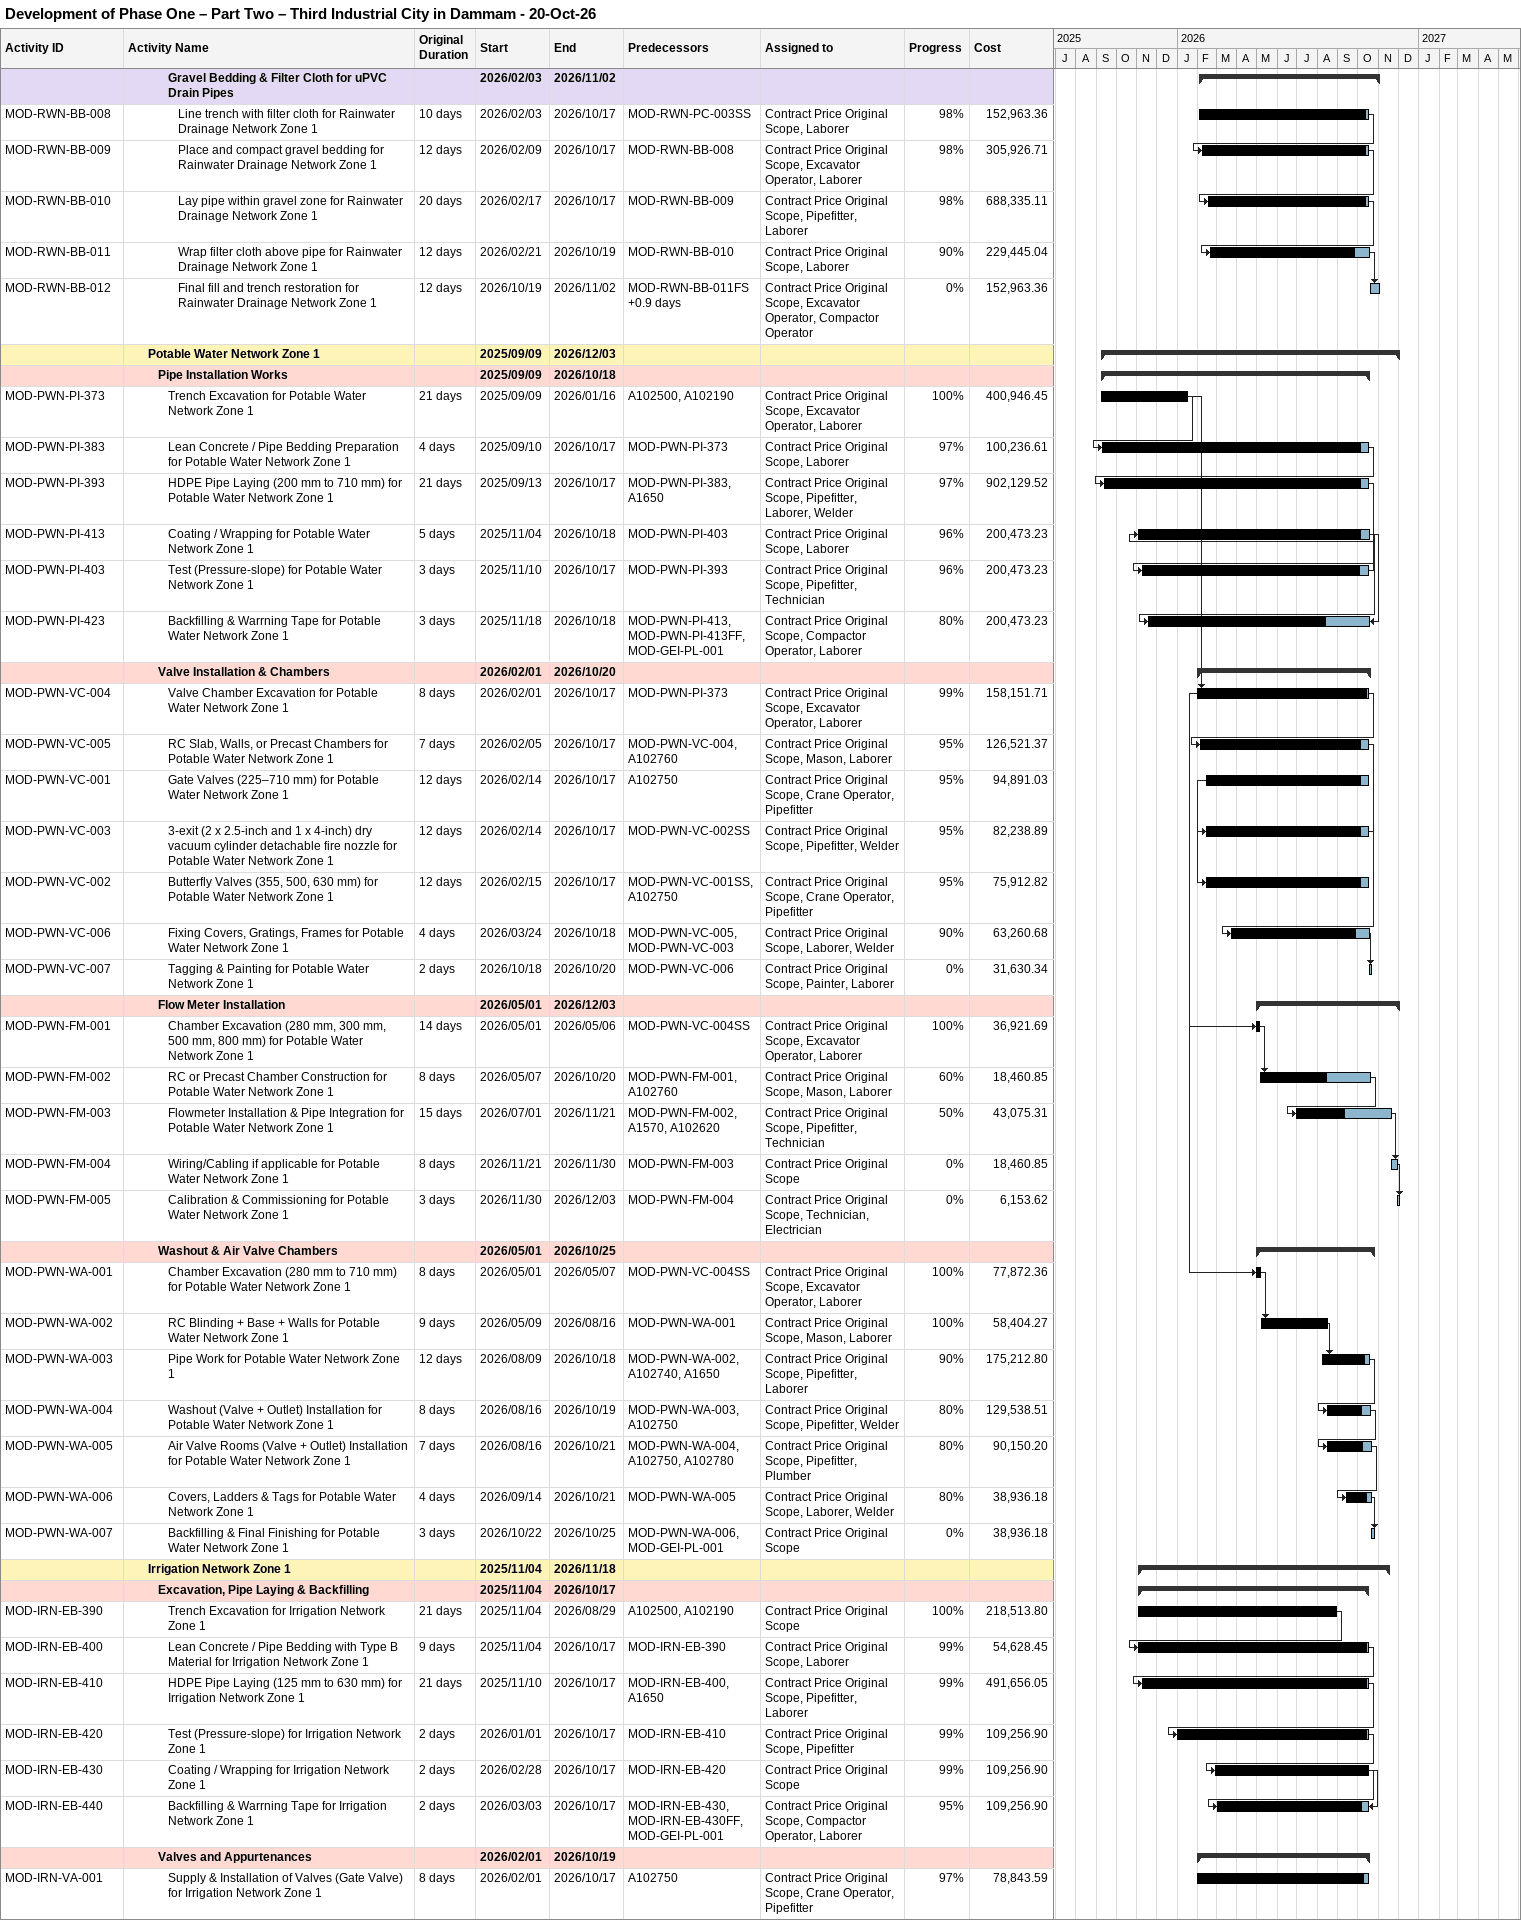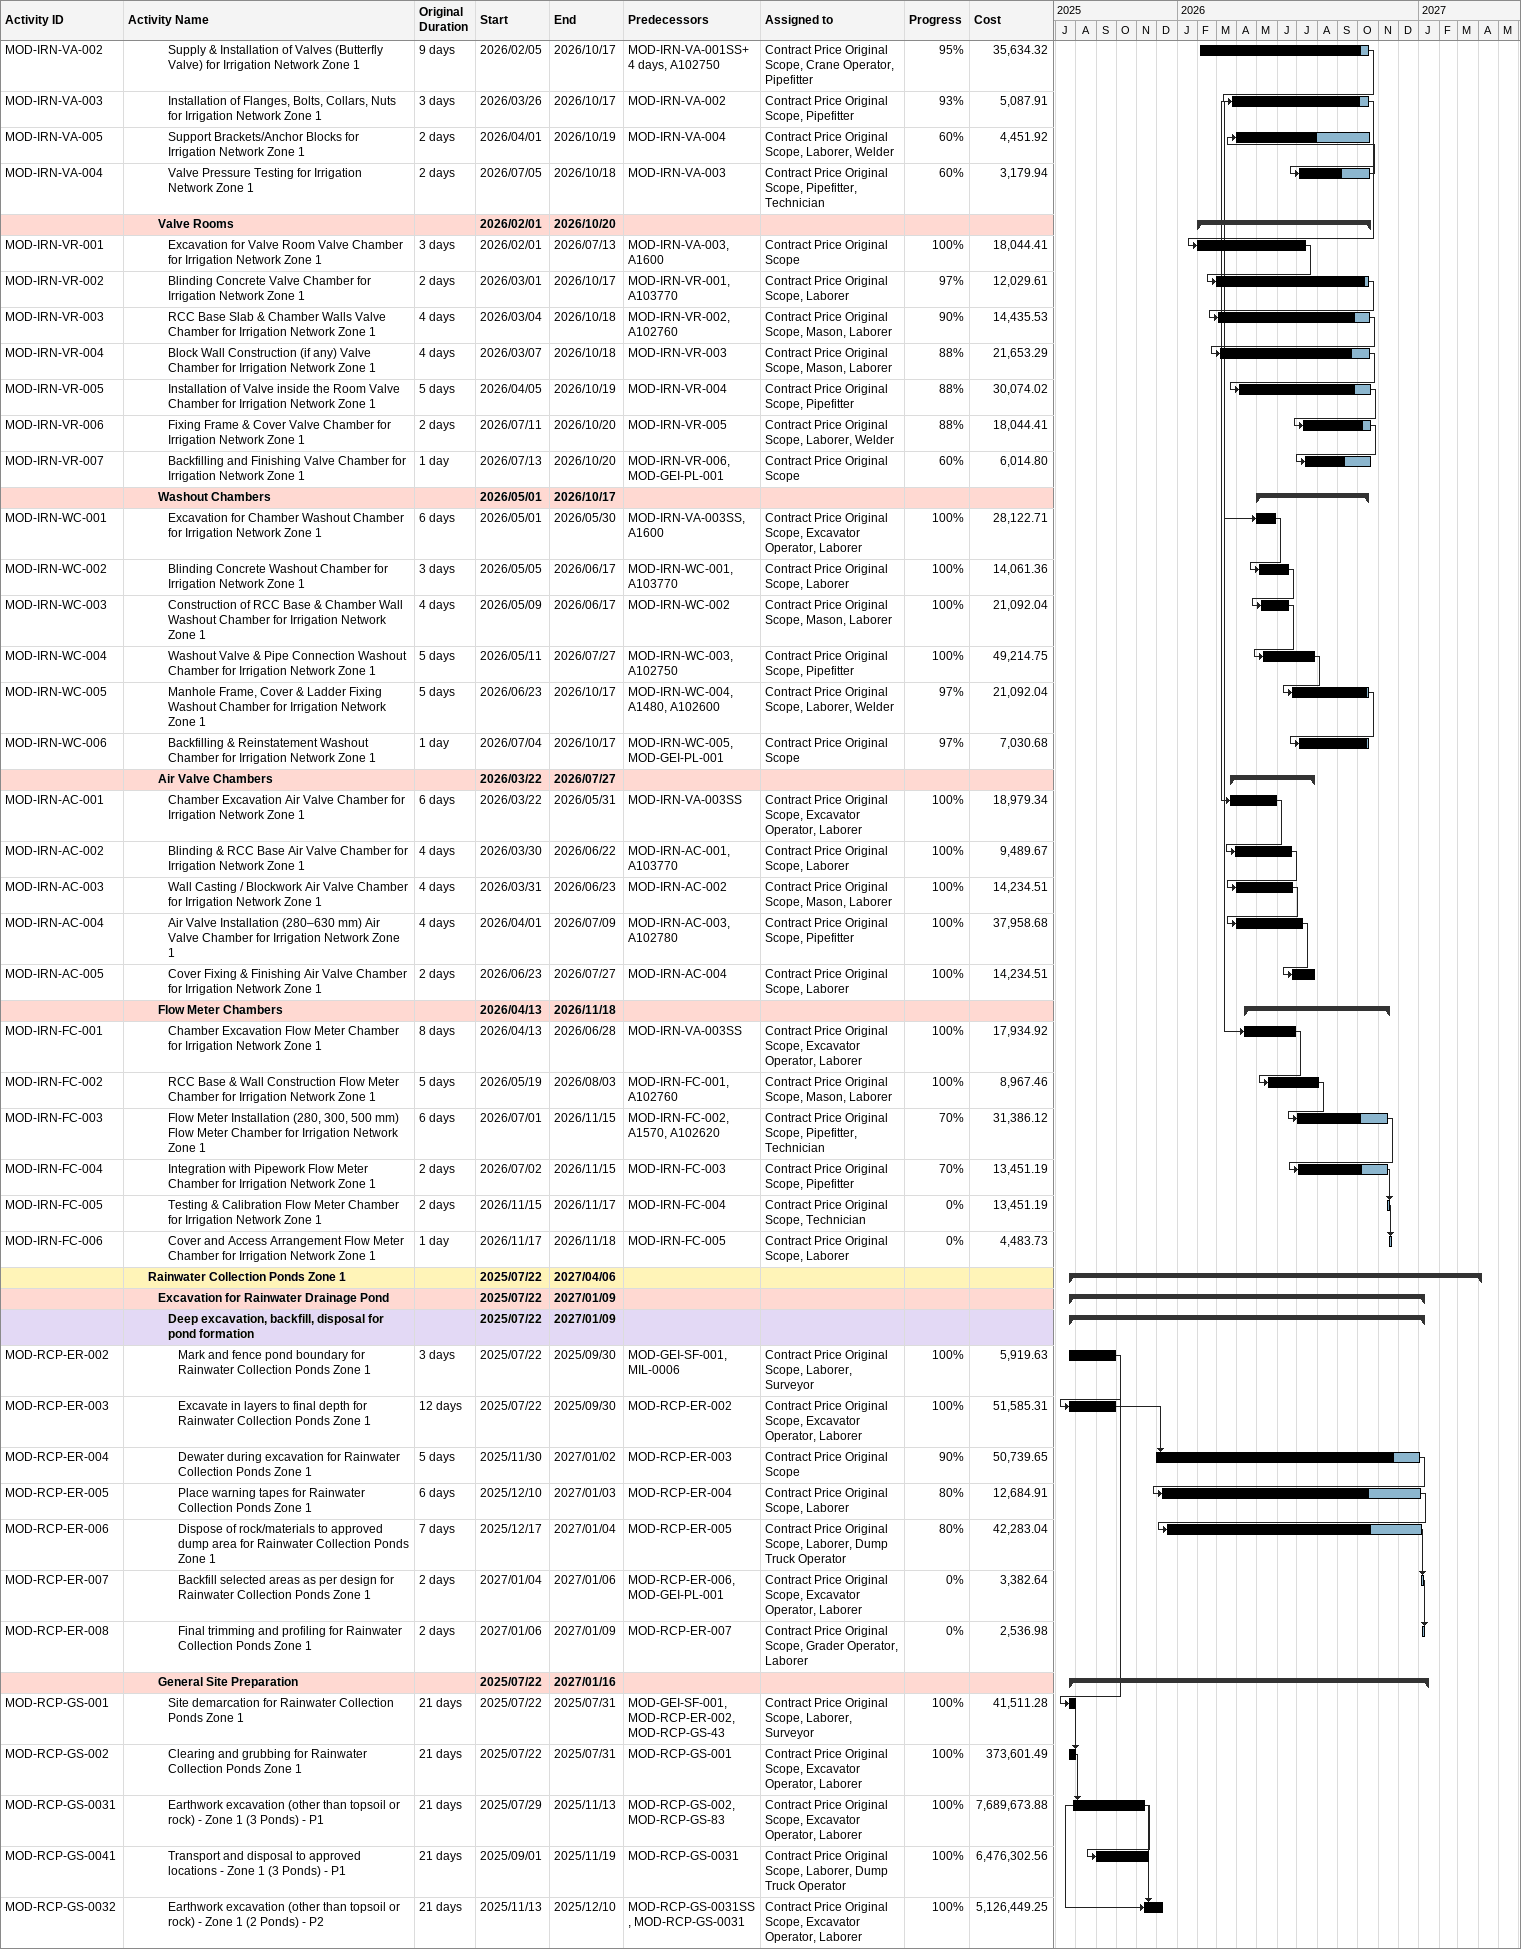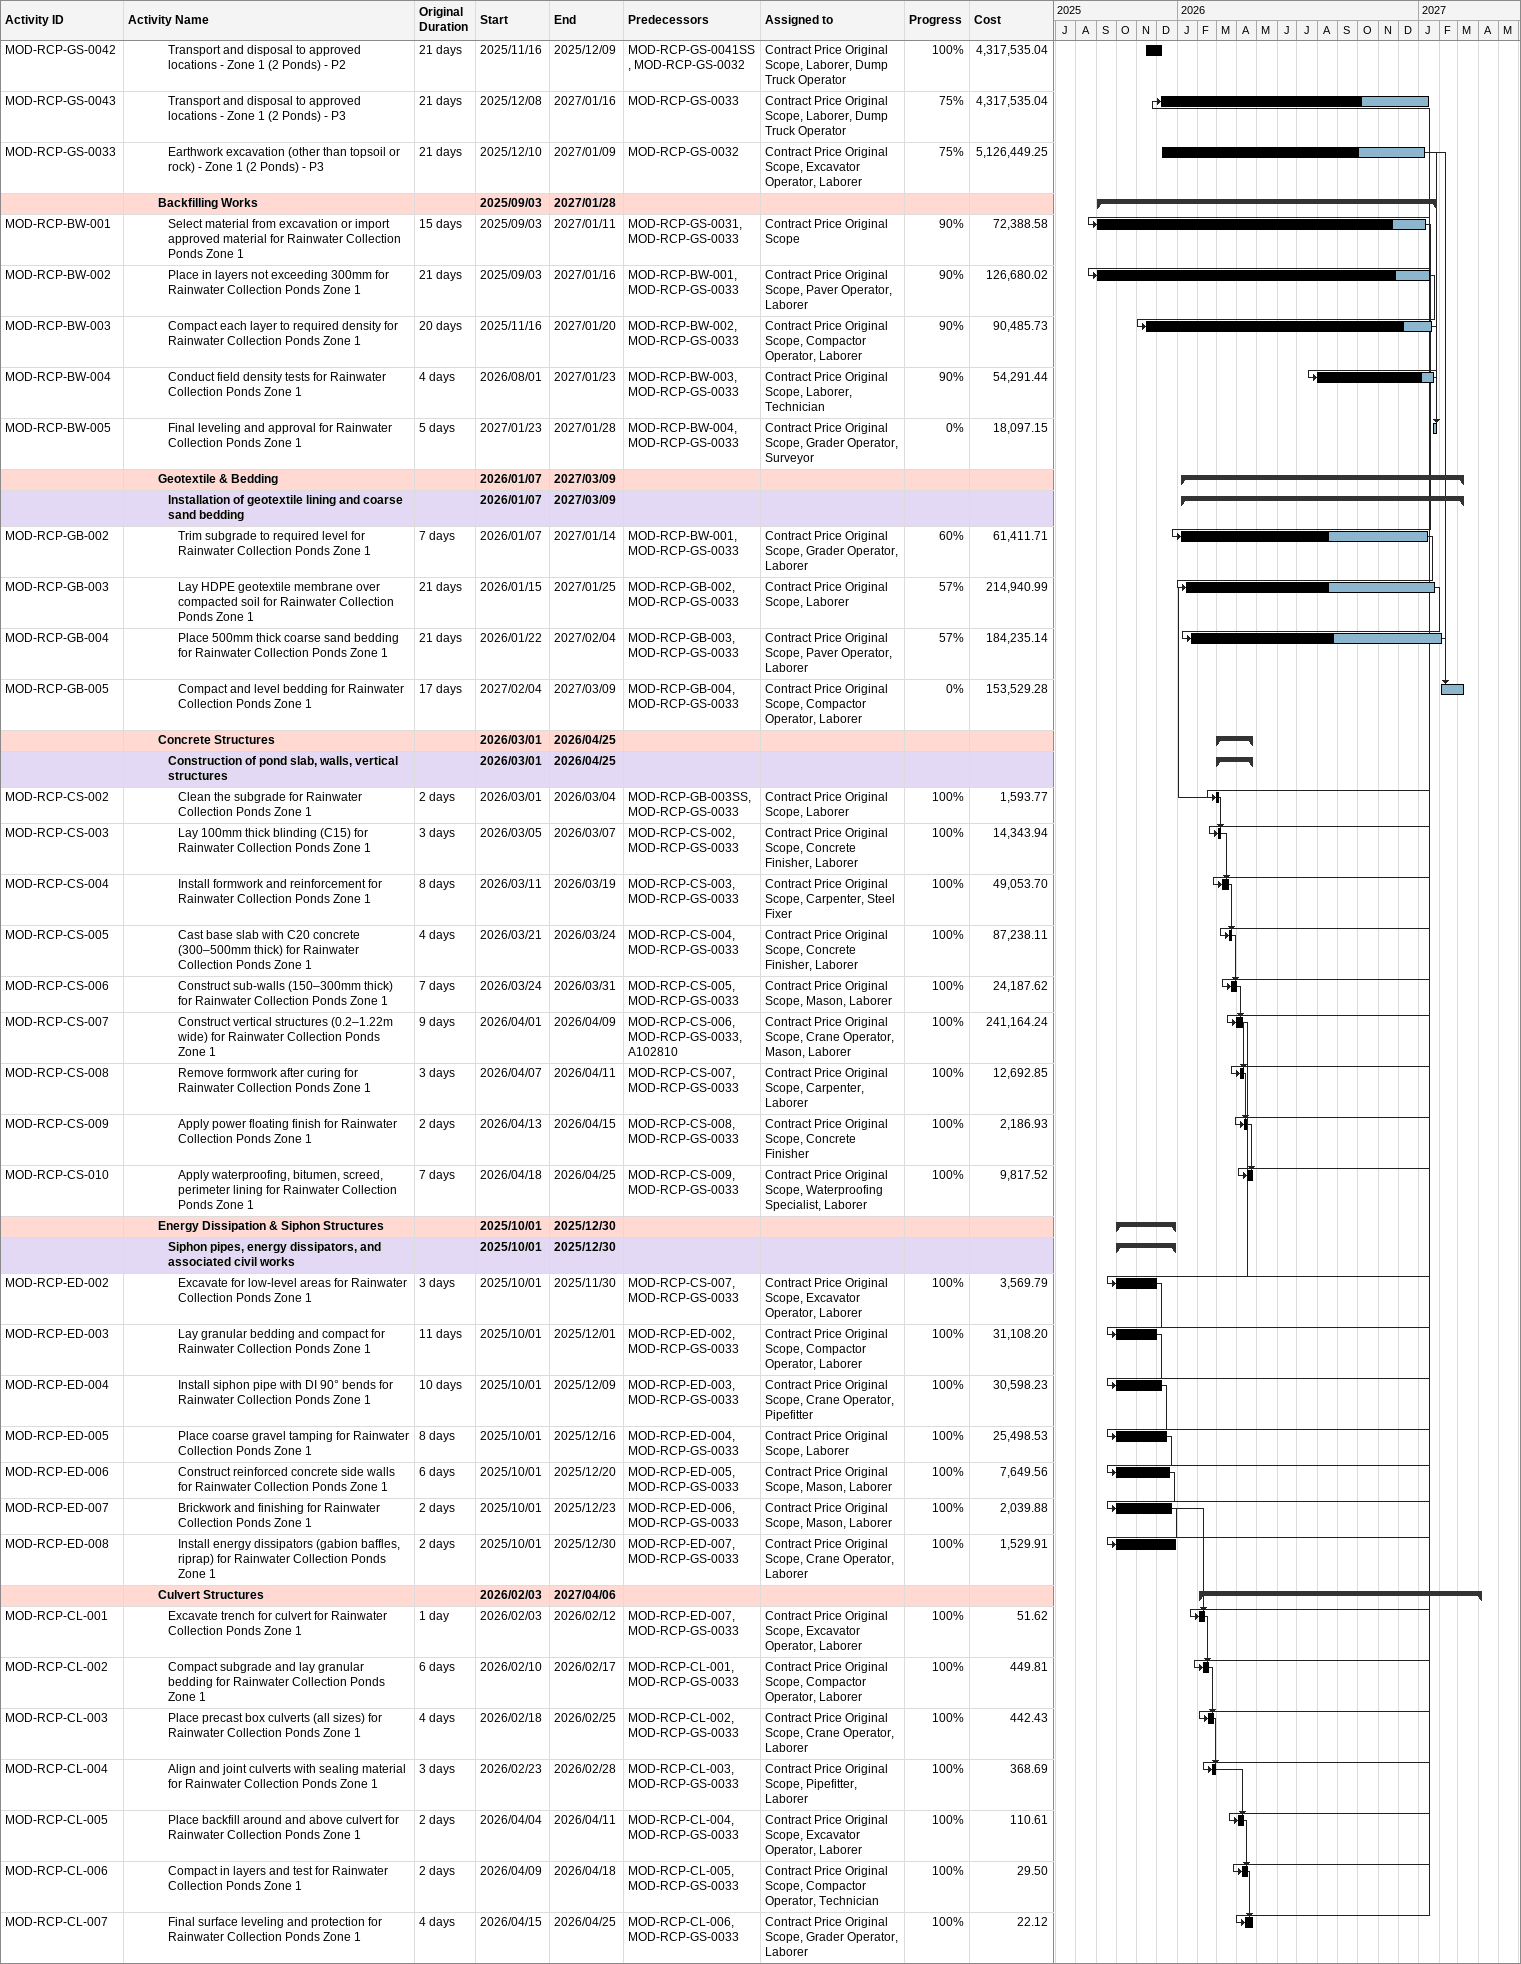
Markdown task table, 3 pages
Development of Phase One – Part Two – Third Industrial City in Dammam - 20-Oct-26

| ID | Level | Task | Original duration | Start | Finish | Predecessors | Resources | % complete | Cost |
|---|---|---|---|---|---|---|---|---|---|
|  | 5 | **Gravel Bedding & Filter Cloth for uPVC Drain Pipes** |  | 2026-02-03 | 2026-11-02 |  |  |  |  |
| MOD-RWN-BB-008 | 6 | Line trench with filter cloth for Rainwater Drainage Network Zone 1 | 10d | 2026-02-03 | 2026-10-17 | MOD-RWN-PC-003SS | Contract Price Original Scope, Laborer | 98 | 152963.36 |
| MOD-RWN-BB-009 | 6 | Place and compact gravel bedding for Rainwater Drainage Network Zone 1 | 12d | 2026-02-09 | 2026-10-17 | MOD-RWN-BB-008 | Contract Price Original Scope, Excavator Operator, Laborer | 98 | 305926.71 |
| MOD-RWN-BB-010 | 6 | Lay pipe within gravel zone for Rainwater Drainage Network Zone 1 | 20d | 2026-02-17 | 2026-10-17 | MOD-RWN-BB-009 | Contract Price Original Scope, Pipefitter, Laborer | 98 | 688335.11 |
| MOD-RWN-BB-011 | 6 | Wrap filter cloth above pipe for Rainwater Drainage Network Zone 1 | 12d | 2026-02-21 | 2026-10-19 | MOD-RWN-BB-010 | Contract Price Original Scope, Laborer | 90 | 229445.04 |
| MOD-RWN-BB-012 | 6 | Final fill and trench restoration for Rainwater Drainage Network Zone 1 | 12d | 2026-10-19 | 2026-11-02 | MOD-RWN-BB-011FS+0.9d | Contract Price Original Scope, Excavator Operator, Compactor Operator | 0 | 152963.36 |
|  | 3 | **Potable Water Network Zone 1** |  | 2025-09-09 | 2026-12-03 |  |  |  |  |
|  | 4 | **Pipe Installation Works** |  | 2025-09-09 | 2026-10-18 |  |  |  |  |
| MOD-PWN-PI-373 | 5 | Trench Excavation for Potable Water Network Zone 1 | 21d | 2025-09-09 | 2026-01-16 | A102500, A102190 | Contract Price Original Scope, Excavator Operator, Laborer | 100 | 400946.45 |
| MOD-PWN-PI-383 | 5 | Lean Concrete / Pipe Bedding Preparation for Potable Water Network Zone 1 | 4d | 2025-09-10 | 2026-10-17 | MOD-PWN-PI-373 | Contract Price Original Scope, Laborer | 97 | 100236.61 |
| MOD-PWN-PI-393 | 5 | HDPE Pipe Laying (200 mm to 710 mm) for Potable Water Network Zone 1 | 21d | 2025-09-13 | 2026-10-17 | MOD-PWN-PI-383, A1650 | Contract Price Original Scope, Pipefitter, Laborer, Welder | 97 | 902129.52 |
| MOD-PWN-PI-413 | 5 | Coating / Wrapping for Potable Water Network Zone 1 | 5d | 2025-11-04 | 2026-10-18 | MOD-PWN-PI-403 | Contract Price Original Scope, Laborer | 96 | 200473.23 |
| MOD-PWN-PI-403 | 5 | Test (Pressure-slope) for Potable Water Network Zone 1 | 3d | 2025-11-10 | 2026-10-17 | MOD-PWN-PI-393 | Contract Price Original Scope, Pipefitter, Technician | 96 | 200473.23 |
| MOD-PWN-PI-423 | 5 | Backfilling & Warrning Tape for Potable Water Network Zone 1 | 3d | 2025-11-18 | 2026-10-18 | MOD-PWN-PI-413, MOD-PWN-PI-413FF, MOD-GEI-PL-001 | Contract Price Original Scope, Compactor Operator, Laborer | 80 | 200473.23 |
|  | 4 | **Valve Installation & Chambers** |  | 2026-02-01 | 2026-10-20 |  |  |  |  |
| MOD-PWN-VC-004 | 5 | Valve Chamber Excavation for Potable Water Network Zone 1 | 8d | 2026-02-01 | 2026-10-17 | MOD-PWN-PI-373 | Contract Price Original Scope, Excavator Operator, Laborer | 99 | 158151.71 |
| MOD-PWN-VC-005 | 5 | RC Slab, Walls, or Precast Chambers for Potable Water Network Zone 1 | 7d | 2026-02-05 | 2026-10-17 | MOD-PWN-VC-004, A102760 | Contract Price Original Scope, Mason, Laborer | 95 | 126521.37 |
| MOD-PWN-VC-001 | 5 | Gate Valves (225–710 mm) for Potable Water Network Zone 1 | 12d | 2026-02-14 | 2026-10-17 | A102750 | Contract Price Original Scope, Crane Operator, Pipefitter | 95 | 94891.03 |
| MOD-PWN-VC-003 | 5 | 3-exit (2 x 2.5-inch and 1 x 4-inch) dry vacuum cylinder detachable fire nozzle for Potable Water Network Zone 1 | 12d | 2026-02-14 | 2026-10-17 | MOD-PWN-VC-002SS | Contract Price Original Scope, Pipefitter, Welder | 95 | 82238.89 |
| MOD-PWN-VC-002 | 5 | Butterfly Valves (355, 500, 630 mm) for Potable Water Network Zone 1 | 12d | 2026-02-15 | 2026-10-17 | MOD-PWN-VC-001SS, A102750 | Contract Price Original Scope, Crane Operator, Pipefitter | 95 | 75912.82 |
| MOD-PWN-VC-006 | 5 | Fixing Covers, Gratings, Frames for Potable Water Network Zone 1 | 4d | 2026-03-24 | 2026-10-18 | MOD-PWN-VC-005, MOD-PWN-VC-003 | Contract Price Original Scope, Laborer, Welder | 90 | 63260.68 |
| MOD-PWN-VC-007 | 5 | Tagging & Painting for Potable Water Network Zone 1 | 2d | 2026-10-18 | 2026-10-20 | MOD-PWN-VC-006 | Contract Price Original Scope, Painter, Laborer | 0 | 31630.34 |
|  | 4 | **Flow Meter Installation** |  | 2026-05-01 | 2026-12-03 |  |  |  |  |
| MOD-PWN-FM-001 | 5 | Chamber Excavation (280 mm, 300 mm, 500 mm, 800 mm) for Potable Water Network Zone 1 | 14d | 2026-05-01 | 2026-05-06 | MOD-PWN-VC-004SS | Contract Price Original Scope, Excavator Operator, Laborer | 100 | 36921.69 |
| MOD-PWN-FM-002 | 5 | RC or Precast Chamber Construction for Potable Water Network Zone 1 | 8d | 2026-05-07 | 2026-10-20 | MOD-PWN-FM-001, A102760 | Contract Price Original Scope, Mason, Laborer | 60 | 18460.85 |
| MOD-PWN-FM-003 | 5 | Flowmeter Installation & Pipe Integration for Potable Water Network Zone 1 | 15d | 2026-07-01 | 2026-11-21 | MOD-PWN-FM-002, A1570, A102620 | Contract Price Original Scope, Pipefitter, Technician | 50 | 43075.31 |
| MOD-PWN-FM-004 | 5 | Wiring/Cabling if applicable for Potable Water Network Zone 1 | 8d | 2026-11-21 | 2026-11-30 | MOD-PWN-FM-003 | Contract Price Original Scope | 0 | 18460.85 |
| MOD-PWN-FM-005 | 5 | Calibration & Commissioning for Potable Water Network Zone 1 | 3d | 2026-11-30 | 2026-12-03 | MOD-PWN-FM-004 | Contract Price Original Scope, Technician, Electrician | 0 | 6153.62 |
|  | 4 | **Washout & Air Valve Chambers** |  | 2026-05-01 | 2026-10-25 |  |  |  |  |
| MOD-PWN-WA-001 | 5 | Chamber Excavation (280 mm to 710 mm) for Potable Water Network Zone 1 | 8d | 2026-05-01 | 2026-05-07 | MOD-PWN-VC-004SS | Contract Price Original Scope, Excavator Operator, Laborer | 100 | 77872.36 |
| MOD-PWN-WA-002 | 5 | RC Blinding + Base + Walls for Potable Water Network Zone 1 | 9d | 2026-05-09 | 2026-08-16 | MOD-PWN-WA-001 | Contract Price Original Scope, Mason, Laborer | 100 | 58404.27 |
| MOD-PWN-WA-003 | 5 | Pipe Work for Potable Water Network Zone 1 | 12d | 2026-08-09 | 2026-10-18 | MOD-PWN-WA-002, A102740, A1650 | Contract Price Original Scope, Pipefitter, Laborer | 90 | 175212.80 |
| MOD-PWN-WA-004 | 5 | Washout (Valve + Outlet) Installation for Potable Water Network Zone 1 | 8d | 2026-08-16 | 2026-10-19 | MOD-PWN-WA-003, A102750 | Contract Price Original Scope, Pipefitter, Welder | 80 | 129538.51 |
| MOD-PWN-WA-005 | 5 | Air Valve Rooms (Valve + Outlet) Installation for Potable Water Network Zone 1 | 7d | 2026-08-16 | 2026-10-21 | MOD-PWN-WA-004, A102750, A102780 | Contract Price Original Scope, Pipefitter, Plumber | 80 | 90150.20 |
| MOD-PWN-WA-006 | 5 | Covers, Ladders & Tags for Potable Water Network Zone 1 | 4d | 2026-09-14 | 2026-10-21 | MOD-PWN-WA-005 | Contract Price Original Scope, Laborer, Welder | 80 | 38936.18 |
| MOD-PWN-WA-007 | 5 | Backfilling & Final Finishing for Potable Water Network Zone 1 | 3d | 2026-10-22 | 2026-10-25 | MOD-PWN-WA-006, MOD-GEI-PL-001 | Contract Price Original Scope | 0 | 38936.18 |
|  | 3 | **Irrigation Network Zone 1** |  | 2025-11-04 | 2026-11-18 |  |  |  |  |
|  | 4 | **Excavation, Pipe Laying & Backfilling** |  | 2025-11-04 | 2026-10-17 |  |  |  |  |
| MOD-IRN-EB-390 | 5 | Trench Excavation for Irrigation Network Zone 1 | 21d | 2025-11-04 | 2026-08-29 | A102500, A102190 | Contract Price Original Scope | 100 | 218513.80 |
| MOD-IRN-EB-400 | 5 | Lean Concrete / Pipe Bedding with Type B Material for Irrigation Network Zone 1 | 9d | 2025-11-04 | 2026-10-17 | MOD-IRN-EB-390 | Contract Price Original Scope, Laborer | 99 | 54628.45 |
| MOD-IRN-EB-410 | 5 | HDPE Pipe Laying (125 mm to 630 mm) for Irrigation Network Zone 1 | 21d | 2025-11-10 | 2026-10-17 | MOD-IRN-EB-400, A1650 | Contract Price Original Scope, Pipefitter, Laborer | 99 | 491656.05 |
| MOD-IRN-EB-420 | 5 | Test (Pressure-slope) for Irrigation Network Zone 1 | 2d | 2026-01-01 | 2026-10-17 | MOD-IRN-EB-410 | Contract Price Original Scope, Pipefitter | 99 | 109256.90 |
| MOD-IRN-EB-430 | 5 | Coating / Wrapping for Irrigation Network Zone 1 | 2d | 2026-02-28 | 2026-10-17 | MOD-IRN-EB-420 | Contract Price Original Scope | 99 | 109256.90 |
| MOD-IRN-EB-440 | 5 | Backfilling & Warrning Tape for Irrigation Network Zone 1 | 2d | 2026-03-03 | 2026-10-17 | MOD-IRN-EB-430, MOD-IRN-EB-430FF, MOD-GEI-PL-001 | Contract Price Original Scope, Compactor Operator, Laborer | 95 | 109256.90 |
|  | 4 | **Valves and Appurtenances** |  | 2026-02-01 | 2026-10-19 |  |  |  |  |
| MOD-IRN-VA-001 | 5 | Supply & Installation of Valves (Gate Valve) for Irrigation Network Zone 1 | 8d | 2026-02-01 | 2026-10-17 | A102750 | Contract Price Original Scope, Crane Operator, Pipefitter | 97 | 78843.59 |
| MOD-IRN-VA-002 | 5 | Supply & Installation of Valves (Butterfly Valve) for Irrigation Network Zone 1 | 9d | 2026-02-05 | 2026-10-17 | MOD-IRN-VA-001SS+4d, A102750 | Contract Price Original Scope, Crane Operator, Pipefitter | 95 | 35634.32 |
| MOD-IRN-VA-003 | 5 | Installation of Flanges, Bolts, Collars, Nuts for Irrigation Network Zone 1 | 3d | 2026-03-26 | 2026-10-17 | MOD-IRN-VA-002 | Contract Price Original Scope, Pipefitter | 93 | 5087.91 |
| MOD-IRN-VA-005 | 5 | Support Brackets/Anchor Blocks for Irrigation Network Zone 1 | 2d | 2026-04-01 | 2026-10-19 | MOD-IRN-VA-004 | Contract Price Original Scope, Laborer, Welder | 60 | 4451.92 |
| MOD-IRN-VA-004 | 5 | Valve Pressure Testing for Irrigation Network Zone 1 | 2d | 2026-07-05 | 2026-10-18 | MOD-IRN-VA-003 | Contract Price Original Scope, Pipefitter, Technician | 60 | 3179.94 |
|  | 4 | **Valve Rooms** |  | 2026-02-01 | 2026-10-20 |  |  |  |  |
| MOD-IRN-VR-001 | 5 | Excavation for Valve Room Valve Chamber for Irrigation Network Zone 1 | 3d | 2026-02-01 | 2026-07-13 | MOD-IRN-VA-003, A1600 | Contract Price Original Scope | 100 | 18044.41 |
| MOD-IRN-VR-002 | 5 | Blinding Concrete Valve Chamber for Irrigation Network Zone 1 | 2d | 2026-03-01 | 2026-10-17 | MOD-IRN-VR-001, A103770 | Contract Price Original Scope, Laborer | 97 | 12029.61 |
| MOD-IRN-VR-003 | 5 | RCC Base Slab & Chamber Walls Valve Chamber for Irrigation Network Zone 1 | 4d | 2026-03-04 | 2026-10-18 | MOD-IRN-VR-002, A102760 | Contract Price Original Scope, Mason, Laborer | 90 | 14435.53 |
| MOD-IRN-VR-004 | 5 | Block Wall Construction (if any) Valve Chamber for Irrigation Network Zone 1 | 4d | 2026-03-07 | 2026-10-18 | MOD-IRN-VR-003 | Contract Price Original Scope, Mason, Laborer | 88 | 21653.29 |
| MOD-IRN-VR-005 | 5 | Installation of Valve inside the Room Valve Chamber for Irrigation Network Zone 1 | 5d | 2026-04-05 | 2026-10-19 | MOD-IRN-VR-004 | Contract Price Original Scope, Pipefitter | 88 | 30074.02 |
| MOD-IRN-VR-006 | 5 | Fixing Frame & Cover Valve Chamber for Irrigation Network Zone 1 | 2d | 2026-07-11 | 2026-10-20 | MOD-IRN-VR-005 | Contract Price Original Scope, Laborer, Welder | 88 | 18044.41 |
| MOD-IRN-VR-007 | 5 | Backfilling and Finishing Valve Chamber for Irrigation Network Zone 1 | 1d | 2026-07-13 | 2026-10-20 | MOD-IRN-VR-006, MOD-GEI-PL-001 | Contract Price Original Scope | 60 | 6014.80 |
|  | 4 | **Washout Chambers** |  | 2026-05-01 | 2026-10-17 |  |  |  |  |
| MOD-IRN-WC-001 | 5 | Excavation for Chamber Washout Chamber for Irrigation Network Zone 1 | 6d | 2026-05-01 | 2026-05-30 | MOD-IRN-VA-003SS, A1600 | Contract Price Original Scope, Excavator Operator, Laborer | 100 | 28122.71 |
| MOD-IRN-WC-002 | 5 | Blinding Concrete Washout Chamber for Irrigation Network Zone 1 | 3d | 2026-05-05 | 2026-06-17 | MOD-IRN-WC-001, A103770 | Contract Price Original Scope, Laborer | 100 | 14061.36 |
| MOD-IRN-WC-003 | 5 | Construction of RCC Base & Chamber Wall Washout Chamber for Irrigation Network Zone 1 | 4d | 2026-05-09 | 2026-06-17 | MOD-IRN-WC-002 | Contract Price Original Scope, Mason, Laborer | 100 | 21092.04 |
| MOD-IRN-WC-004 | 5 | Washout Valve & Pipe Connection Washout Chamber for Irrigation Network Zone 1 | 5d | 2026-05-11 | 2026-07-27 | MOD-IRN-WC-003, A102750 | Contract Price Original Scope, Pipefitter | 100 | 49214.75 |
| MOD-IRN-WC-005 | 5 | Manhole Frame, Cover & Ladder Fixing Washout Chamber for Irrigation Network Zone 1 | 5d | 2026-06-23 | 2026-10-17 | MOD-IRN-WC-004, A1480, A102600 | Contract Price Original Scope, Laborer, Welder | 97 | 21092.04 |
| MOD-IRN-WC-006 | 5 | Backfilling & Reinstatement Washout Chamber for Irrigation Network Zone 1 | 1d | 2026-07-04 | 2026-10-17 | MOD-IRN-WC-005, MOD-GEI-PL-001 | Contract Price Original Scope | 97 | 7030.68 |
|  | 4 | **Air Valve Chambers** |  | 2026-03-22 | 2026-07-27 |  |  |  |  |
| MOD-IRN-AC-001 | 5 | Chamber Excavation Air Valve Chamber for Irrigation Network Zone 1 | 6d | 2026-03-22 | 2026-05-31 | MOD-IRN-VA-003SS | Contract Price Original Scope, Excavator Operator, Laborer | 100 | 18979.34 |
| MOD-IRN-AC-002 | 5 | Blinding & RCC Base Air Valve Chamber for Irrigation Network Zone 1 | 4d | 2026-03-30 | 2026-06-22 | MOD-IRN-AC-001, A103770 | Contract Price Original Scope, Laborer | 100 | 9489.67 |
| MOD-IRN-AC-003 | 5 | Wall Casting / Blockwork Air Valve Chamber for Irrigation Network Zone 1 | 4d | 2026-03-31 | 2026-06-23 | MOD-IRN-AC-002 | Contract Price Original Scope, Mason, Laborer | 100 | 14234.51 |
| MOD-IRN-AC-004 | 5 | Air Valve Installation (280–630 mm) Air Valve Chamber for Irrigation Network Zone 1 | 4d | 2026-04-01 | 2026-07-09 | MOD-IRN-AC-003, A102780 | Contract Price Original Scope, Pipefitter | 100 | 37958.68 |
| MOD-IRN-AC-005 | 5 | Cover Fixing & Finishing Air Valve Chamber for Irrigation Network Zone 1 | 2d | 2026-06-23 | 2026-07-27 | MOD-IRN-AC-004 | Contract Price Original Scope, Laborer | 100 | 14234.51 |
|  | 4 | **Flow Meter Chambers** |  | 2026-04-13 | 2026-11-18 |  |  |  |  |
| MOD-IRN-FC-001 | 5 | Chamber Excavation Flow Meter Chamber for Irrigation Network Zone 1 | 8d | 2026-04-13 | 2026-06-28 | MOD-IRN-VA-003SS | Contract Price Original Scope, Excavator Operator, Laborer | 100 | 17934.92 |
| MOD-IRN-FC-002 | 5 | RCC Base & Wall Construction Flow Meter Chamber for Irrigation Network Zone 1 | 5d | 2026-05-19 | 2026-08-03 | MOD-IRN-FC-001, A102760 | Contract Price Original Scope, Mason, Laborer | 100 | 8967.46 |
| MOD-IRN-FC-003 | 5 | Flow Meter Installation (280, 300, 500 mm) Flow Meter Chamber for Irrigation Network Zone 1 | 6d | 2026-07-01 | 2026-11-15 | MOD-IRN-FC-002, A1570, A102620 | Contract Price Original Scope, Pipefitter, Technician | 70 | 31386.12 |
| MOD-IRN-FC-004 | 5 | Integration with Pipework Flow Meter Chamber for Irrigation Network Zone 1 | 2d | 2026-07-02 | 2026-11-15 | MOD-IRN-FC-003 | Contract Price Original Scope, Pipefitter | 70 | 13451.19 |
| MOD-IRN-FC-005 | 5 | Testing & Calibration Flow Meter Chamber for Irrigation Network Zone 1 | 2d | 2026-11-15 | 2026-11-17 | MOD-IRN-FC-004 | Contract Price Original Scope, Technician | 0 | 13451.19 |
| MOD-IRN-FC-006 | 5 | Cover and Access Arrangement Flow Meter Chamber for Irrigation Network Zone 1 | 1d | 2026-11-17 | 2026-11-18 | MOD-IRN-FC-005 | Contract Price Original Scope, Laborer | 0 | 4483.73 |
|  | 3 | **Rainwater Collection Ponds Zone 1** |  | 2025-07-22 | 2027-04-06 |  |  |  |  |
|  | 4 | **Excavation for Rainwater Drainage Pond** |  | 2025-07-22 | 2027-01-09 |  |  |  |  |
|  | 5 | **Deep excavation, backfill, disposal for pond formation** |  | 2025-07-22 | 2027-01-09 |  |  |  |  |
| MOD-RCP-ER-002 | 6 | Mark and fence pond boundary for Rainwater Collection Ponds Zone 1 | 3d | 2025-07-22 | 2025-09-30 | MOD-GEI-SF-001, MIL-0006 | Contract Price Original Scope, Laborer, Surveyor | 100 | 5919.63 |
| MOD-RCP-ER-003 | 6 | Excavate in layers to final depth for Rainwater Collection Ponds Zone 1 | 12d | 2025-07-22 | 2025-09-30 | MOD-RCP-ER-002 | Contract Price Original Scope, Excavator Operator, Laborer | 100 | 51585.31 |
| MOD-RCP-ER-004 | 6 | Dewater during excavation for Rainwater Collection Ponds Zone 1 | 5d | 2025-11-30 | 2027-01-02 | MOD-RCP-ER-003 | Contract Price Original Scope | 90 | 50739.65 |
| MOD-RCP-ER-005 | 6 | Place warning tapes for Rainwater Collection Ponds Zone 1 | 6d | 2025-12-10 | 2027-01-03 | MOD-RCP-ER-004 | Contract Price Original Scope, Laborer | 80 | 12684.91 |
| MOD-RCP-ER-006 | 6 | Dispose of rock/materials to approved dump area for Rainwater Collection Ponds Zone 1 | 7d | 2025-12-17 | 2027-01-04 | MOD-RCP-ER-005 | Contract Price Original Scope, Laborer, Dump Truck Operator | 80 | 42283.04 |
| MOD-RCP-ER-007 | 6 | Backfill selected areas as per design for Rainwater Collection Ponds Zone 1 | 2d | 2027-01-04 | 2027-01-06 | MOD-RCP-ER-006, MOD-GEI-PL-001 | Contract Price Original Scope, Excavator Operator, Laborer | 0 | 3382.64 |
| MOD-RCP-ER-008 | 6 | Final trimming and profiling for Rainwater Collection Ponds Zone 1 | 2d | 2027-01-06 | 2027-01-09 | MOD-RCP-ER-007 | Contract Price Original Scope, Grader Operator, Laborer | 0 | 2536.98 |
|  | 4 | **General Site Preparation** |  | 2025-07-22 | 2027-01-16 |  |  |  |  |
| MOD-RCP-GS-001 | 5 | Site demarcation for Rainwater Collection Ponds Zone 1 | 21d | 2025-07-22 | 2025-07-31 | MOD-GEI-SF-001, MOD-RCP-ER-002, MOD-RCP-GS-43 | Contract Price Original Scope, Laborer, Surveyor | 100 | 41511.28 |
| MOD-RCP-GS-002 | 5 | Clearing and grubbing for Rainwater Collection Ponds Zone 1 | 21d | 2025-07-22 | 2025-07-31 | MOD-RCP-GS-001 | Contract Price Original Scope, Excavator Operator, Laborer | 100 | 373601.49 |
| MOD-RCP-GS-0031 | 5 | Earthwork excavation (other than topsoil or rock) - Zone 1 (3 Ponds) - P1 | 21d | 2025-07-29 | 2025-11-13 | MOD-RCP-GS-002, MOD-RCP-GS-83 | Contract Price Original Scope, Excavator Operator, Laborer | 100 | 7689673.88 |
| MOD-RCP-GS-0041 | 5 | Transport and disposal to approved locations - Zone 1 (3 Ponds) - P1 | 21d | 2025-09-01 | 2025-11-19 | MOD-RCP-GS-0031 | Contract Price Original Scope, Laborer, Dump Truck Operator | 100 | 6476302.56 |
| MOD-RCP-GS-0032 | 5 | Earthwork excavation (other than topsoil or rock) - Zone 1 (2 Ponds) - P2 | 21d | 2025-11-13 | 2025-12-10 | MOD-RCP-GS-0031SS, MOD-RCP-GS-0031 | Contract Price Original Scope, Excavator Operator, Laborer | 100 | 5126449.25 |
| MOD-RCP-GS-0042 | 5 | Transport and disposal to approved locations - Zone 1 (2 Ponds) - P2 | 21d | 2025-11-16 | 2025-12-09 | MOD-RCP-GS-0041SS, MOD-RCP-GS-0032 | Contract Price Original Scope, Laborer, Dump Truck Operator | 100 | 4317535.04 |
| MOD-RCP-GS-0043 | 5 | Transport and disposal to approved locations - Zone 1 (2 Ponds) - P3 | 21d | 2025-12-08 | 2027-01-16 | MOD-RCP-GS-0033 | Contract Price Original Scope, Laborer, Dump Truck Operator | 75 | 4317535.04 |
| MOD-RCP-GS-0033 | 5 | Earthwork excavation (other than topsoil or rock) - Zone 1 (2 Ponds) - P3 | 21d | 2025-12-10 | 2027-01-09 | MOD-RCP-GS-0032 | Contract Price Original Scope, Excavator Operator, Laborer | 75 | 5126449.25 |
|  | 4 | **Backfilling Works** |  | 2025-09-03 | 2027-01-28 |  |  |  |  |
| MOD-RCP-BW-001 | 5 | Select material from excavation or import approved material for Rainwater Collection Ponds Zone 1 | 15d | 2025-09-03 | 2027-01-11 | MOD-RCP-GS-0031, MOD-RCP-GS-0033 | Contract Price Original Scope | 90 | 72388.58 |
| MOD-RCP-BW-002 | 5 | Place in layers not exceeding 300mm for Rainwater Collection Ponds Zone 1 | 21d | 2025-09-03 | 2027-01-16 | MOD-RCP-BW-001, MOD-RCP-GS-0033 | Contract Price Original Scope, Paver Operator, Laborer | 90 | 126680.02 |
| MOD-RCP-BW-003 | 5 | Compact each layer to required density for Rainwater Collection Ponds Zone 1 | 20d | 2025-11-16 | 2027-01-20 | MOD-RCP-BW-002, MOD-RCP-GS-0033 | Contract Price Original Scope, Compactor Operator, Laborer | 90 | 90485.73 |
| MOD-RCP-BW-004 | 5 | Conduct field density tests for Rainwater Collection Ponds Zone 1 | 4d | 2026-08-01 | 2027-01-23 | MOD-RCP-BW-003, MOD-RCP-GS-0033 | Contract Price Original Scope, Laborer, Technician | 90 | 54291.44 |
| MOD-RCP-BW-005 | 5 | Final leveling and approval for Rainwater Collection Ponds Zone 1 | 5d | 2027-01-23 | 2027-01-28 | MOD-RCP-BW-004, MOD-RCP-GS-0033 | Contract Price Original Scope, Grader Operator, Surveyor | 0 | 18097.15 |
|  | 4 | **Geotextile & Bedding** |  | 2026-01-07 | 2027-03-09 |  |  |  |  |
|  | 5 | **Installation of geotextile lining and coarse sand bedding** |  | 2026-01-07 | 2027-03-09 |  |  |  |  |
| MOD-RCP-GB-002 | 6 | Trim subgrade to required level for Rainwater Collection Ponds Zone 1 | 7d | 2026-01-07 | 2027-01-14 | MOD-RCP-BW-001, MOD-RCP-GS-0033 | Contract Price Original Scope, Grader Operator, Laborer | 60 | 61411.71 |
| MOD-RCP-GB-003 | 6 | Lay HDPE geotextile membrane over compacted soil for Rainwater Collection Ponds Zone 1 | 21d | 2026-01-15 | 2027-01-25 | MOD-RCP-GB-002, MOD-RCP-GS-0033 | Contract Price Original Scope, Laborer | 57 | 214940.99 |
| MOD-RCP-GB-004 | 6 | Place 500mm thick coarse sand bedding for Rainwater Collection Ponds Zone 1 | 21d | 2026-01-22 | 2027-02-04 | MOD-RCP-GB-003, MOD-RCP-GS-0033 | Contract Price Original Scope, Paver Operator, Laborer | 57 | 184235.14 |
| MOD-RCP-GB-005 | 6 | Compact and level bedding for Rainwater Collection Ponds Zone 1 | 17d | 2027-02-04 | 2027-03-09 | MOD-RCP-GB-004, MOD-RCP-GS-0033 | Contract Price Original Scope, Compactor Operator, Laborer | 0 | 153529.28 |
|  | 4 | **Concrete Structures** |  | 2026-03-01 | 2026-04-25 |  |  |  |  |
|  | 5 | **Construction of pond slab, walls, vertical structures** |  | 2026-03-01 | 2026-04-25 |  |  |  |  |
| MOD-RCP-CS-002 | 6 | Clean the subgrade for Rainwater Collection Ponds Zone 1 | 2d | 2026-03-01 | 2026-03-04 | MOD-RCP-GB-003SS, MOD-RCP-GS-0033 | Contract Price Original Scope, Laborer | 100 | 1593.77 |
| MOD-RCP-CS-003 | 6 | Lay 100mm thick blinding (C15) for Rainwater Collection Ponds Zone 1 | 3d | 2026-03-05 | 2026-03-07 | MOD-RCP-CS-002, MOD-RCP-GS-0033 | Contract Price Original Scope, Concrete Finisher, Laborer | 100 | 14343.94 |
| MOD-RCP-CS-004 | 6 | Install formwork and reinforcement for Rainwater Collection Ponds Zone 1 | 8d | 2026-03-11 | 2026-03-19 | MOD-RCP-CS-003, MOD-RCP-GS-0033 | Contract Price Original Scope, Carpenter, Steel Fixer | 100 | 49053.70 |
| MOD-RCP-CS-005 | 6 | Cast base slab with C20 concrete (300–500mm thick) for Rainwater Collection Ponds Zone 1 | 4d | 2026-03-21 | 2026-03-24 | MOD-RCP-CS-004, MOD-RCP-GS-0033 | Contract Price Original Scope, Concrete Finisher, Laborer | 100 | 87238.11 |
| MOD-RCP-CS-006 | 6 | Construct sub-walls (150–300mm thick) for Rainwater Collection Ponds Zone 1 | 7d | 2026-03-24 | 2026-03-31 | MOD-RCP-CS-005, MOD-RCP-GS-0033 | Contract Price Original Scope, Mason, Laborer | 100 | 24187.62 |
| MOD-RCP-CS-007 | 6 | Construct vertical structures (0.2–1.22m wide) for Rainwater Collection Ponds Zone 1 | 9d | 2026-04-01 | 2026-04-09 | MOD-RCP-CS-006, MOD-RCP-GS-0033, A102810 | Contract Price Original Scope, Crane Operator, Mason, Laborer | 100 | 241164.24 |
| MOD-RCP-CS-008 | 6 | Remove formwork after curing for Rainwater Collection Ponds Zone 1 | 3d | 2026-04-07 | 2026-04-11 | MOD-RCP-CS-007, MOD-RCP-GS-0033 | Contract Price Original Scope, Carpenter, Laborer | 100 | 12692.85 |
| MOD-RCP-CS-009 | 6 | Apply power floating finish for Rainwater Collection Ponds Zone 1 | 2d | 2026-04-13 | 2026-04-15 | MOD-RCP-CS-008, MOD-RCP-GS-0033 | Contract Price Original Scope, Concrete Finisher | 100 | 2186.93 |
| MOD-RCP-CS-010 | 6 | Apply waterproofing, bitumen, screed, perimeter lining for Rainwater Collection Ponds Zone 1 | 7d | 2026-04-18 | 2026-04-25 | MOD-RCP-CS-009, MOD-RCP-GS-0033 | Contract Price Original Scope, Waterproofing Specialist, Laborer | 100 | 9817.52 |
|  | 4 | **Energy Dissipation & Siphon Structures** |  | 2025-10-01 | 2025-12-30 |  |  |  |  |
|  | 5 | **Siphon pipes, energy dissipators, and associated civil works** |  | 2025-10-01 | 2025-12-30 |  |  |  |  |
| MOD-RCP-ED-002 | 6 | Excavate for low-level areas for Rainwater Collection Ponds Zone 1 | 3d | 2025-10-01 | 2025-11-30 | MOD-RCP-CS-007, MOD-RCP-GS-0033 | Contract Price Original Scope, Excavator Operator, Laborer | 100 | 3569.79 |
| MOD-RCP-ED-003 | 6 | Lay granular bedding and compact for Rainwater Collection Ponds Zone 1 | 11d | 2025-10-01 | 2025-12-01 | MOD-RCP-ED-002, MOD-RCP-GS-0033 | Contract Price Original Scope, Compactor Operator, Laborer | 100 | 31108.20 |
| MOD-RCP-ED-004 | 6 | Install siphon pipe with DI 90° bends for Rainwater Collection Ponds Zone 1 | 10d | 2025-10-01 | 2025-12-09 | MOD-RCP-ED-003, MOD-RCP-GS-0033 | Contract Price Original Scope, Crane Operator, Pipefitter | 100 | 30598.23 |
| MOD-RCP-ED-005 | 6 | Place coarse gravel tamping for Rainwater Collection Ponds Zone 1 | 8d | 2025-10-01 | 2025-12-16 | MOD-RCP-ED-004, MOD-RCP-GS-0033 | Contract Price Original Scope, Laborer | 100 | 25498.53 |
| MOD-RCP-ED-006 | 6 | Construct reinforced concrete side walls for Rainwater Collection Ponds Zone 1 | 6d | 2025-10-01 | 2025-12-20 | MOD-RCP-ED-005, MOD-RCP-GS-0033 | Contract Price Original Scope, Mason, Laborer | 100 | 7649.56 |
| MOD-RCP-ED-007 | 6 | Brickwork and finishing for Rainwater Collection Ponds Zone 1 | 2d | 2025-10-01 | 2025-12-23 | MOD-RCP-ED-006, MOD-RCP-GS-0033 | Contract Price Original Scope, Mason, Laborer | 100 | 2039.88 |
| MOD-RCP-ED-008 | 6 | Install energy dissipators (gabion baffles, riprap) for Rainwater Collection Ponds Zone 1 | 2d | 2025-10-01 | 2025-12-30 | MOD-RCP-ED-007, MOD-RCP-GS-0033 | Contract Price Original Scope, Crane Operator, Laborer | 100 | 1529.91 |
|  | 4 | **Culvert Structures** |  | 2026-02-03 | 2027-04-06 |  |  |  |  |
| MOD-RCP-CL-001 | 5 | Excavate trench for culvert for Rainwater Collection Ponds Zone 1 | 1d | 2026-02-03 | 2026-02-12 | MOD-RCP-ED-007, MOD-RCP-GS-0033 | Contract Price Original Scope, Excavator Operator, Laborer | 100 | 51.62 |
| MOD-RCP-CL-002 | 5 | Compact subgrade and lay granular bedding for Rainwater Collection Ponds Zone 1 | 6d | 2026-02-10 | 2026-02-17 | MOD-RCP-CL-001, MOD-RCP-GS-0033 | Contract Price Original Scope, Compactor Operator, Laborer | 100 | 449.81 |
| MOD-RCP-CL-003 | 5 | Place precast box culverts (all sizes) for Rainwater Collection Ponds Zone 1 | 4d | 2026-02-18 | 2026-02-25 | MOD-RCP-CL-002, MOD-RCP-GS-0033 | Contract Price Original Scope, Crane Operator, Laborer | 100 | 442.43 |
| MOD-RCP-CL-004 | 5 | Align and joint culverts with sealing material for Rainwater Collection Ponds Zone 1 | 3d | 2026-02-23 | 2026-02-28 | MOD-RCP-CL-003, MOD-RCP-GS-0033 | Contract Price Original Scope, Pipefitter, Laborer | 100 | 368.69 |
| MOD-RCP-CL-005 | 5 | Place backfill around and above culvert for Rainwater Collection Ponds Zone 1 | 2d | 2026-04-04 | 2026-04-11 | MOD-RCP-CL-004, MOD-RCP-GS-0033 | Contract Price Original Scope, Excavator Operator, Laborer | 100 | 110.61 |
| MOD-RCP-CL-006 | 5 | Compact in layers and test for Rainwater Collection Ponds Zone 1 | 2d | 2026-04-09 | 2026-04-18 | MOD-RCP-CL-005, MOD-RCP-GS-0033 | Contract Price Original Scope, Compactor Operator, Technician | 100 | 29.50 |
| MOD-RCP-CL-007 | 5 | Final surface leveling and protection for Rainwater Collection Ponds Zone 1 | 4d | 2026-04-15 | 2026-04-25 | MOD-RCP-CL-006, MOD-RCP-GS-0033 | Contract Price Original Scope, Grader Operator, Laborer | 100 | 22.12 |
